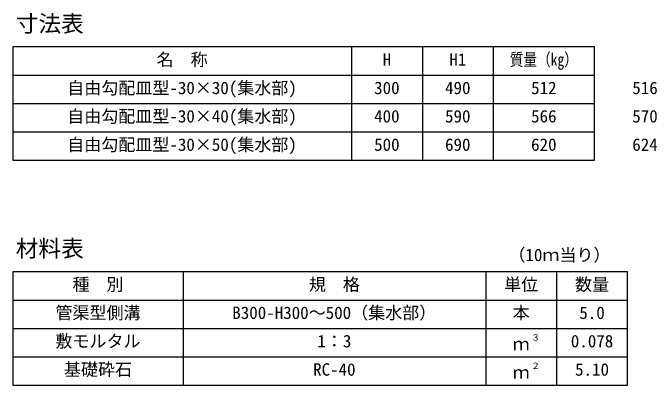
# Model space of a CAD drawing. Units: millimetres, scale not verified. Extents: x -12600 to 12600, y -5940 to 5940.
# Drawn here: x -11362 to -9659, y -4117 to -3132 of the extents above; entities that cross this region are included whole.
import ezdxf
from ezdxf.enums import TextEntityAlignment as Align

# ---------------------------------------------------------------- set-up
doc = ezdxf.new("R2010")
doc.units = ezdxf.units.MM
doc.header["$LTSCALE"] = 40
for name, color, linetype, lineweight in [('0-1_Defpoints', 5, 'Continuous', 25), ('0-3_HYO', 3, 'Continuous', 25), ('0-4_HYO2', 4, 'Continuous', 25), ('0-7_TXT', 7, 'Continuous', 25)]:
    doc.layers.add(name, color=color, linetype=linetype, lineweight=lineweight)
doc.styles.add('ＭＳ ゴシック', font='')
doc.styles.get('ＭＳ ゴシック').set_extended_font_data('MS Gothic')

msp = doc.modelspace()

# ---------------------------------------------------------------- linework, layer by layer
at = {"layer": '0-3_HYO'}
for p, q in [((-10467.5, -3221.87), (-10467.5, -3521.87)), ((-10280, -3221.87), (-10280, -3521.87)), ((-10092.5, -3221.87), (-10092.5, -3521.87)), ((-11362.5, -3296.87), (-9825, -3296.87)), ((-10912.5, -3816.65), (-10912.5, -4116.65)), ((-10112.5, -3816.65), (-10112.5, -4116.65)), ((-9925, -3816.65), (-9925, -4116.65)), ((-11362.5, -3891.65), (-9737.5, -3891.65))]:
    msp.add_line(p, q, dxfattribs=at)
for points in [[(-11362.5, -3521.87), (-9825, -3521.87), (-9825, -3221.87), (-11362.5, -3221.87)], [(-11362.5, -4116.65), (-9737.5, -4116.65), (-9737.5, -3816.65), (-11362.5, -3816.65)]]:
    msp.add_lwpolyline(points, close=True, dxfattribs=at)
at = {"layer": '0-4_HYO2'}
for p, q in [((-11362.5, -3371.87), (-9825, -3371.87)), ((-11362.5, -3446.87), (-9825, -3446.87)), ((-11362.5, -3966.65), (-9737.5, -3966.65)), ((-11362.5, -4041.65), (-9737.5, -4041.65))]:
    msp.add_line(p, q, dxfattribs=at)

# ---------------------------------------------------------------- texts
at = {"layer": '0-1_Defpoints', "style": 'ＭＳ ゴシック'}
for s, p in [('516', (-9725, -3356.87)), ('570', (-9725, -3431.87)), ('624', (-9725, -3506.87))]:
    msp.add_text(s, height=32.99, dxfattribs=at).set_placement(p, align=Align.BOTTOM_LEFT)
at = {"layer": '0-7_TXT', "style": 'ＭＳ ゴシック'}
for s, height, p in [('寸法表', 43.99, (-11355, -3195.62)), ('名\u3000称', 32.99, (-10982.5, -3281.87)), ('H', 32.99, (-10385, -3281.87)), ('H1', 32.99, (-10208.75, -3281.87)), ('自由勾配皿型-30×30(集水部)', 32.99, (-11218.75, -3356.87)), ('300', 32.99, (-10407.5, -3356.87)), ('490', 32.99, (-10220, -3356.87)), ('512', 32.99, (-9992.5, -3356.87)), ('自由勾配皿型-30×40(集水部)', 32.99, (-11218.75, -3431.87)), ('400', 32.99, (-10407.5, -3431.87)), ('590', 32.99, (-10220, -3431.87)), ('566', 32.99, (-9992.5, -3431.87)), ('自由勾配皿型-30×50(集水部)', 32.99, (-11218.75, -3506.87)), ('500', 32.99, (-10407.5, -3506.87)), ('690', 32.99, (-10220, -3506.87)), ('620', 32.99, (-9992.5, -3506.87)), ('材料表', 43.99, (-11355, -3790.4)), ('（10ｍ当り）', 32.99, (-10052.5, -3798.65)), ('種\u3000別', 32.99, (-11205, -3876.65)), ('規\u3000格', 32.99, (-10580, -3876.65)), ('単位', 32.99, (-10063.75, -3876.65)), ('数量', 32.99, (-9876.25, -3876.65)), ('管渠型側溝', 32.99, (-11250, -3951.65)), ('B300-H300～500（集水部）', 32.99, (-10782.5, -3951.65)), ('本', 32.99, (-10041.25, -3951.65)), ('5.0', 32.99, (-9865, -3951.65)), ('敷モルタル', 32.99, (-11250, -4026.65)), ('1：3', 32.99, (-10557.5, -4026.65)), ('３', 16.5, (-9992.09, -4003.87)), ('0.078', 32.99, (-9887.5, -4026.65)), ('ｍ', 32.99, (-10041.25, -4034.15)), ('基礎砕石', 32.99, (-11227.5, -4101.65)), ('RC-40', 32.99, (-10568.75, -4101.65)), ('２', 16.5, (-9992.09, -4078.87)), ('5.10', 32.99, (-9876.25, -4101.65)), ('ｍ', 32.99, (-10041.25, -4109.15))]:
    msp.add_text(s, height=height, dxfattribs=at).set_placement(p, align=Align.BOTTOM_LEFT)
at = {"layer": '0-7_TXT', "style": 'ＭＳ ゴシック', "width": 0.8}
msp.add_text('質量（kg）', height=32.99, dxfattribs=at).set_placement((-10048.75, -3281.87), align=Align.BOTTOM_LEFT)

doc.saveas('drawing.dxf')
